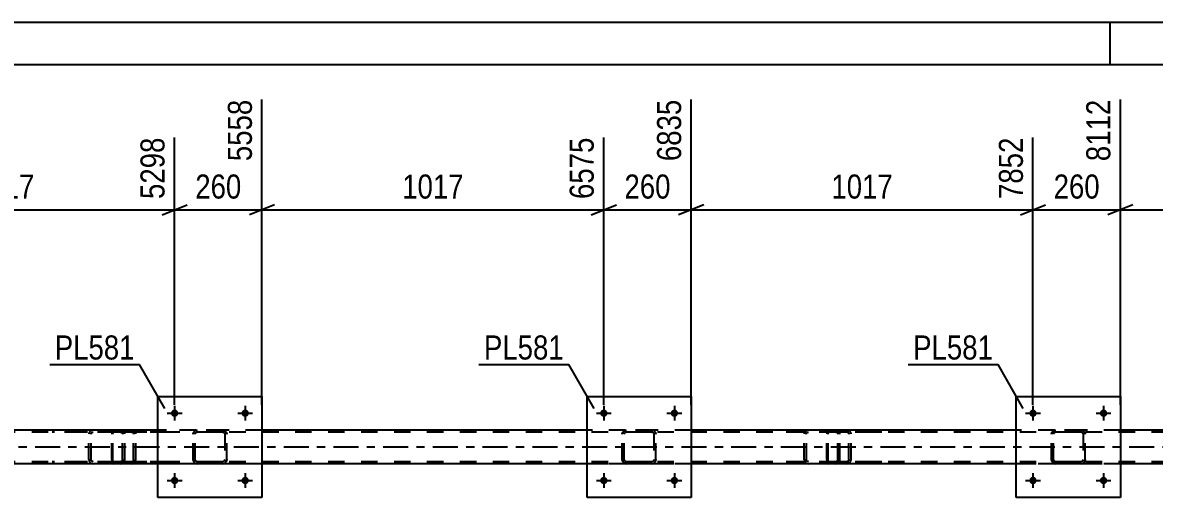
# Model space of a CAD drawing. Header units: millimetres. Extents: x 0 to 841, y 0 to 594.
# Drawn here: x 291.6 to 426.2, y 537.6 to 594 of the extents above; entities that cross this region are included whole.
import ezdxf

# ---------------------------------------------------------------- set-up
doc = ezdxf.new("R2010")
doc.units = ezdxf.units.MM
doc.linetypes.add('DXK_LINE_DOT2', pattern=[3.9198, 1.9599, -1.9599])
doc.linetypes.add('DXK_LINE_DOT3', pattern=[5.9187, 2.979, -0.9799, 0.9799, -0.9799])
doc.styles.add('Arial Narrow', font='ARIALN.TTF', dxfattribs={"height": 0.2})

# ---------------------------------------------------------------- blocks, each defined once
blk = doc.blocks.new('Unknown-275727060-1137')
at = {"color": 5, "linetype": 'Continuous'}
for p, q in [((841, 594), (0, 594)), ((421, 589), (421, 594)), ((836, 589), (5, 589))]:
    blk.add_line(p, q, dxfattribs=at)
blk = doc.blocks.new('Bolt-275727060-8236 - 3346')
at = {"linetype": 'Continuous'}
for points in [[(361.16, 539.58, -1), (360.28, 539.58, -1)], [(369.56, 539.58, -1), (368.68, 539.58, -1)]]:
    blk.add_hatch(color=1, dxfattribs=at).paths.add_polyline_path(points)
at = {"color": 1, "linetype": 'Continuous'}
for p, q in [((360.72, 540.46), (360.72, 538.7)), ((369.12, 540.46), (369.12, 538.7)), ((359.84, 539.58), (361.6, 539.58)), ((368.24, 539.58), (370, 539.58))]:
    blk.add_line(p, q, dxfattribs=at)
blk = doc.blocks.new('Part-275727060-8210 - 3346')
at = {"color": 2, "linetype": 'Continuous'}
for p, q in [((358.72, 537.58), (358.72, 549.58)), ((358.72, 549.58), (371.12, 549.58)), ((371.12, 549.58), (371.12, 537.58)), ((371.12, 537.58), (358.72, 537.58))]:
    blk.add_line(p, q, dxfattribs=at)
blk = doc.blocks.new('Part-275727060-3475 - 3346')
at = {"color": 7, "linetype": 'DXK_LINE_DOT2'}
for p, q in [((388.32, 545.58), (380.22, 545.58)), ((385.09, 545.58), (384.89, 545.54)), ((388.52, 545.54), (388.32, 545.58)), ((388.32, 545.34), (380.22, 545.34)), ((384.61, 545.27), (384.57, 545.1)), ((384.57, 542.06), (384.57, 545.1)), ((384.61, 545.29), (384.61, 545.27)), ((384.83, 545.1), (384.85, 545.19)), ((384.83, 542.06), (384.83, 545.1)), ((384.85, 545.19), (384.9, 545.27)), ((384.9, 545.27), (384.99, 545.32)), ((384.99, 545.32), (385.09, 545.34)), ((388.32, 545.34), (388.42, 545.32)), ((388.42, 545.32), (388.5, 545.27)), ((388.5, 545.27), (388.56, 545.19)), ((388.56, 545.19), (388.58, 545.1)), ((388.58, 542.06), (388.58, 545.1)), ((388.8, 545.27), (388.79, 545.29)), ((388.83, 545.1), (388.8, 545.27)), ((388.83, 542.06), (388.83, 545.1)), ((388.32, 541.82), (380.22, 541.82)), ((388.32, 541.58), (380.22, 541.58)), ((384.57, 542.06), (384.59, 541.97)), ((384.59, 541.97), (384.61, 541.88)), ((384.85, 541.97), (384.83, 542.06)), ((384.9, 541.89), (384.85, 541.97)), ((384.89, 541.62), (385.09, 541.58)), ((384.99, 541.84), (384.9, 541.89)), ((385.09, 541.82), (384.99, 541.84)), ((388.42, 541.84), (388.32, 541.82)), ((388.32, 541.58), (388.52, 541.62)), ((388.5, 541.89), (388.42, 541.84)), ((388.56, 541.97), (388.5, 541.89)), ((388.58, 542.06), (388.56, 541.97)), ((388.79, 541.88), (388.81, 541.97)), ((388.81, 541.97), (388.83, 542.06))]:
    blk.add_line(p, q, dxfattribs=at)
for centre, start, end in [((385.07, 545.08), 110.7583, 155.68), ((388.34, 545.08), 24.32, 69.2417), ((385.07, 542.08), 204.32, 249.2417), ((388.34, 542.08), 290.7583, 335.68)]:
    blk.add_arc(centre, 0.496, start, end, dxfattribs=at)
blk = doc.blocks.new('Part-275727060-8209 - 3346')
at = {"color": 7, "linetype": 'DXK_LINE_DOT2'}
for p, q in [((363.22, 545.54), (363.4, 545.58)), ((363.4, 545.58), (363.22, 545.54)), ((366.44, 545.58), (363.4, 545.58)), ((366.44, 545.58), (366.63, 545.54)), ((366.63, 545.54), (366.44, 545.58)), ((362.92, 545.1), (362.96, 545.29)), ((362.96, 545.29), (362.92, 545.1)), ((362.92, 542.06), (362.92, 545.1)), ((363.16, 545.1), (363.18, 545.19)), ((363.16, 542.06), (363.16, 545.1)), ((363.18, 545.19), (363.23, 545.27)), ((363.23, 545.27), (363.31, 545.32)), ((363.31, 545.32), (363.4, 545.34)), ((366.44, 545.34), (363.4, 545.34)), ((366.44, 545.34), (366.54, 545.32)), ((366.54, 545.32), (366.61, 545.27)), ((366.61, 545.27), (366.67, 545.19)), ((366.67, 545.19), (366.68, 545.1)), ((366.68, 545.1), (366.68, 542.06)), ((366.89, 545.29), (366.92, 545.1)), ((366.92, 545.1), (366.89, 545.29)), ((366.92, 542.06), (366.92, 545.1)), ((362.96, 541.88), (362.92, 542.06)), ((362.92, 542.06), (362.96, 541.88)), ((363.18, 541.97), (363.16, 542.06)), ((363.23, 541.89), (363.18, 541.97)), ((363.4, 541.58), (363.22, 541.62)), ((363.22, 541.62), (363.4, 541.58)), ((363.31, 541.84), (363.23, 541.89)), ((363.4, 541.82), (363.31, 541.84)), ((366.44, 541.82), (363.4, 541.82)), ((366.44, 541.58), (363.4, 541.58)), ((366.54, 541.84), (366.44, 541.82)), ((366.63, 541.62), (366.44, 541.58)), ((366.44, 541.58), (366.63, 541.62)), ((366.61, 541.89), (366.54, 541.84)), ((366.67, 541.97), (366.61, 541.89)), ((366.68, 542.06), (366.67, 541.97)), ((366.92, 542.06), (366.89, 541.88)), ((366.89, 541.88), (366.92, 542.06))]:
    blk.add_line(p, q, dxfattribs=at)
at = {"color": 7, "linetype": 'DXK_LINE_DOT3'}
blk.add_line((364.92, 543.58), (364.92, 543.58), dxfattribs=at)
at = {"color": 7, "linetype": 'DXK_LINE_DOT2'}
for centre, start, end in [((363.4, 545.1), 112.5, 157.5), ((363.4, 545.1), 112.5, 157.5), ((366.44, 545.1), 22.5, 67.5), ((366.44, 545.1), 22.5, 67.5), ((363.4, 542.06), 202.5, 247.5), ((363.4, 542.06), 202.5, 247.5), ((366.44, 542.06), 292.5, 337.5), ((366.44, 542.06), 292.5, 337.5)]:
    blk.add_arc(centre, 0.48, start, end, dxfattribs=at)
blk = doc.blocks.new('Part-275727060-3438 - 3346')
at = {"color": 7, "linetype": 'DXK_LINE_DOT2'}
for p, q in [((387.45, 545.54), (387.36, 545.44)), ((387.56, 545.58), (387.45, 545.54)), ((393.81, 545.58), (387.56, 545.58)), ((388.83, 545.34), (388.83, 545.58)), ((389.84, 545.54), (389.65, 545.58)), ((387.3, 545.29), (387.28, 545.1)), ((387.28, 542.06), (387.28, 545.1)), ((387.36, 545.44), (387.3, 545.29)), ((387.42, 545.1), (387.43, 545.19)), ((387.42, 542.06), (387.42, 545.1)), ((387.43, 545.19), (387.46, 545.27)), ((387.46, 545.27), (387.5, 545.32)), ((387.5, 545.32), (387.56, 545.34)), ((393.81, 545.34), (387.56, 545.34)), ((389.65, 545.34), (389.74, 545.32)), ((389.74, 545.32), (389.82, 545.27)), ((389.82, 545.27), (389.88, 545.19)), ((389.88, 545.19), (389.9, 545.1)), ((389.9, 542.06), (389.9, 545.1)), ((390.11, 545.27), (390.11, 545.29)), ((390.15, 545.1), (390.11, 545.27)), ((390.15, 542.06), (390.15, 545.1)), ((387.28, 542.06), (387.3, 541.88)), ((387.3, 541.88), (387.36, 541.72)), ((387.36, 541.72), (387.45, 541.62)), ((387.43, 541.97), (387.42, 542.06)), ((387.46, 541.89), (387.43, 541.97)), ((387.45, 541.62), (387.56, 541.58)), ((387.5, 541.84), (387.46, 541.89)), ((387.56, 541.82), (387.5, 541.84)), ((393.81, 541.82), (387.56, 541.82)), ((393.81, 541.58), (387.56, 541.58)), ((388.83, 541.58), (388.83, 541.82)), ((389.74, 541.84), (389.65, 541.82)), ((389.65, 541.58), (389.84, 541.62)), ((389.82, 541.89), (389.74, 541.84)), ((389.88, 541.97), (389.82, 541.89)), ((389.9, 542.06), (389.88, 541.97)), ((390.11, 541.88), (390.13, 541.97)), ((390.13, 541.97), (390.15, 542.06))]:
    blk.add_line(p, q, dxfattribs=at)
for centre, start, end in [((389.66, 545.09), 23.8494, 68.8059), ((389.66, 542.08), 291.1941, 336.1506)]:
    blk.add_arc(centre, 0.492, start, end, dxfattribs=at)
blk = doc.blocks.new('Part-275727060-3439 - 3346')
at = {"color": 7, "linetype": 'DXK_LINE_DOT2'}
for p, q in [((302.32, 545.54), (302.23, 545.44)), ((302.42, 545.58), (302.32, 545.54)), ((308.68, 545.58), (302.42, 545.58)), ((303.7, 545.34), (303.7, 545.58)), ((304.7, 545.54), (304.51, 545.58)), ((302.17, 545.29), (302.15, 545.1)), ((302.15, 542.06), (302.15, 545.1)), ((302.23, 545.44), (302.17, 545.29)), ((302.29, 545.1), (302.3, 545.19)), ((302.29, 542.06), (302.29, 545.1)), ((302.3, 545.19), (302.33, 545.27)), ((302.33, 545.27), (302.37, 545.32)), ((302.37, 545.32), (302.42, 545.34)), ((308.68, 545.34), (302.42, 545.34)), ((304.51, 545.34), (304.61, 545.32)), ((304.61, 545.32), (304.69, 545.27)), ((304.69, 545.27), (304.74, 545.19)), ((304.74, 545.19), (304.76, 545.1)), ((304.76, 542.06), (304.76, 545.1)), ((304.98, 545.27), (304.98, 545.29)), ((305.02, 545.1), (304.98, 545.27)), ((305.02, 542.06), (305.02, 545.1)), ((302.15, 542.06), (302.17, 541.88)), ((302.17, 541.88), (302.23, 541.72)), ((302.23, 541.72), (302.32, 541.62)), ((302.3, 541.97), (302.29, 542.06)), ((302.33, 541.89), (302.3, 541.97)), ((302.32, 541.62), (302.42, 541.58)), ((302.37, 541.84), (302.33, 541.89)), ((302.42, 541.82), (302.37, 541.84)), ((308.68, 541.82), (302.42, 541.82)), ((308.68, 541.58), (302.42, 541.58)), ((303.7, 541.58), (303.7, 541.82)), ((304.61, 541.84), (304.51, 541.82)), ((304.51, 541.58), (304.7, 541.62)), ((304.69, 541.89), (304.61, 541.84)), ((304.74, 541.97), (304.69, 541.89)), ((304.76, 542.06), (304.74, 541.97)), ((304.98, 541.88), (305, 541.97)), ((305, 541.97), (305.02, 542.06))]:
    blk.add_line(p, q, dxfattribs=at)
for centre, start, end in [((304.53, 545.09), 23.8494, 68.8059), ((304.53, 542.08), 291.1941, 336.1506)]:
    blk.add_arc(centre, 0.492, start, end, dxfattribs=at)
blk = doc.blocks.new('Part-275727060-8211 - 3346')
at = {"color": 7, "linetype": 'DXK_LINE_DOT2'}
for p, q in [((414.3, 545.54), (414.48, 545.58)), ((414.48, 545.58), (414.3, 545.54)), ((417.52, 545.58), (414.48, 545.58)), ((417.52, 545.58), (417.71, 545.54)), ((417.71, 545.54), (417.52, 545.58)), ((414, 545.1), (414.04, 545.29)), ((414.04, 545.29), (414, 545.1)), ((414, 542.06), (414, 545.1)), ((414.24, 545.1), (414.26, 545.19)), ((414.24, 542.06), (414.24, 545.1)), ((414.26, 545.19), (414.31, 545.27)), ((414.31, 545.27), (414.39, 545.32)), ((414.39, 545.32), (414.48, 545.34)), ((417.52, 545.34), (414.48, 545.34)), ((417.52, 545.34), (417.62, 545.32)), ((417.62, 545.32), (417.69, 545.27)), ((417.69, 545.27), (417.75, 545.19)), ((417.75, 545.19), (417.76, 545.1)), ((417.76, 545.1), (417.76, 542.06)), ((417.97, 545.29), (418, 545.1)), ((418, 545.1), (417.97, 545.29)), ((418, 542.06), (418, 545.1)), ((414.04, 541.88), (414, 542.06)), ((414, 542.06), (414.04, 541.88)), ((414.26, 541.97), (414.24, 542.06)), ((414.31, 541.89), (414.26, 541.97)), ((414.48, 541.58), (414.3, 541.62)), ((414.3, 541.62), (414.48, 541.58)), ((414.39, 541.84), (414.31, 541.89)), ((414.48, 541.82), (414.39, 541.84)), ((417.52, 541.82), (414.48, 541.82)), ((417.52, 541.58), (414.48, 541.58)), ((417.62, 541.84), (417.52, 541.82)), ((417.71, 541.62), (417.52, 541.58)), ((417.52, 541.58), (417.71, 541.62)), ((417.69, 541.89), (417.62, 541.84)), ((417.75, 541.97), (417.69, 541.89)), ((417.76, 542.06), (417.75, 541.97)), ((418, 542.06), (417.97, 541.88)), ((417.97, 541.88), (418, 542.06))]:
    blk.add_line(p, q, dxfattribs=at)
at = {"color": 7, "linetype": 'DXK_LINE_DOT3'}
blk.add_line((416, 543.58), (416, 543.58), dxfattribs=at)
at = {"color": 7, "linetype": 'DXK_LINE_DOT2'}
for centre, start, end in [((414.48, 545.1), 112.5, 157.5), ((414.48, 545.1), 112.5, 157.5), ((417.52, 545.1), 22.5, 67.5), ((417.52, 545.1), 22.5, 67.5), ((414.48, 542.06), 202.5, 247.5), ((414.48, 542.06), 202.5, 247.5), ((417.52, 542.06), 292.5, 337.5), ((417.52, 542.06), 292.5, 337.5)]:
    blk.add_arc(centre, 0.48, start, end, dxfattribs=at)
blk = doc.blocks.new('Part-275727060-3440 - 3346')
at = {"color": 7, "linetype": 'DXK_LINE_DOT2'}
for p, q in [((303.19, 545.58), (295.08, 545.58)), ((299.95, 545.58), (299.76, 545.54)), ((303.38, 545.54), (303.19, 545.58)), ((303.19, 545.34), (295.08, 545.34)), ((299.48, 545.27), (299.44, 545.1)), ((299.44, 542.06), (299.44, 545.1)), ((299.48, 545.29), (299.48, 545.27)), ((299.7, 545.1), (299.72, 545.19)), ((299.7, 542.06), (299.7, 545.1)), ((299.72, 545.19), (299.77, 545.27)), ((299.77, 545.27), (299.85, 545.32)), ((299.85, 545.32), (299.95, 545.34)), ((303.19, 545.34), (303.28, 545.32)), ((303.28, 545.32), (303.37, 545.27)), ((303.37, 545.27), (303.42, 545.19)), ((303.42, 545.19), (303.44, 545.1)), ((303.44, 542.06), (303.44, 545.1)), ((303.66, 545.27), (303.66, 545.29)), ((303.7, 545.1), (303.66, 545.27)), ((303.7, 542.06), (303.7, 545.1)), ((303.19, 541.82), (295.08, 541.82)), ((303.19, 541.58), (295.08, 541.58)), ((299.44, 542.06), (299.46, 541.97)), ((299.46, 541.97), (299.48, 541.88)), ((299.72, 541.97), (299.7, 542.06)), ((299.77, 541.89), (299.72, 541.97)), ((299.76, 541.62), (299.95, 541.58)), ((299.85, 541.84), (299.77, 541.89)), ((299.95, 541.82), (299.85, 541.84)), ((303.28, 541.84), (303.19, 541.82)), ((303.19, 541.58), (303.38, 541.62)), ((303.37, 541.89), (303.28, 541.84)), ((303.42, 541.97), (303.37, 541.89)), ((303.44, 542.06), (303.42, 541.97)), ((303.66, 541.88), (303.68, 541.97)), ((303.68, 541.97), (303.7, 542.06))]:
    blk.add_line(p, q, dxfattribs=at)
for centre, start, end in [((299.93, 545.08), 110.7583, 155.68), ((303.21, 545.08), 24.32, 69.2417), ((299.93, 542.08), 204.32, 249.2417), ((303.21, 542.08), 290.7583, 335.68)]:
    blk.add_arc(centre, 0.496, start, end, dxfattribs=at)
blk = doc.blocks.new('Part-275727060-3472 - 3346')
at = {"color": 2, "linetype": 'Continuous'}
for p, q in [((307.64, 545.58), (268.96, 545.58)), ((358.72, 545.58), (320.04, 545.58)), ((409.8, 545.58), (371.12, 545.58)), ((460.88, 545.58), (422.2, 545.58)), ((307.64, 541.58), (268.96, 541.58)), ((358.72, 541.58), (320.04, 541.58)), ((409.8, 541.58), (371.12, 541.58)), ((460.88, 541.58), (422.2, 541.58))]:
    blk.add_line(p, q, dxfattribs=at)
at = {"color": 7, "linetype": 'DXK_LINE_DOT2'}
for p, q in [((320.04, 545.58), (307.64, 545.58)), ((371.12, 545.58), (358.72, 545.58)), ((422.2, 545.58), (409.8, 545.58)), ((745.37, 545.34), (97.71, 545.34)), ((745.37, 541.82), (97.71, 541.82)), ((745.37, 541.58), (124.54, 541.58)), ((320.04, 541.58), (307.64, 541.58)), ((371.12, 541.58), (358.72, 541.58)), ((422.2, 541.58), (409.8, 541.58))]:
    blk.add_line(p, q, dxfattribs=at)
at = {"color": 7, "linetype": 'DXK_LINE_DOT3'}
blk.add_line((97.71, 543.58), (745.37, 543.58), dxfattribs=at)
blk = doc.blocks.new('Part-275727060-8207 - 3346')
at = {"color": 7, "linetype": 'DXK_LINE_DOT2'}
for p, q in [((312.14, 545.54), (312.32, 545.58)), ((312.32, 545.58), (312.14, 545.54)), ((315.36, 545.58), (312.32, 545.58)), ((315.36, 545.58), (315.55, 545.54)), ((315.55, 545.54), (315.36, 545.58)), ((311.84, 545.1), (311.88, 545.29)), ((311.88, 545.29), (311.84, 545.1)), ((311.84, 542.06), (311.84, 545.1)), ((312.08, 545.1), (312.1, 545.19)), ((312.08, 542.06), (312.08, 545.1)), ((312.1, 545.19), (312.15, 545.27)), ((312.15, 545.27), (312.23, 545.32)), ((312.23, 545.32), (312.32, 545.34)), ((315.36, 545.34), (312.32, 545.34)), ((315.36, 545.34), (315.46, 545.32)), ((315.46, 545.32), (315.53, 545.27)), ((315.53, 545.27), (315.59, 545.19)), ((315.59, 545.19), (315.6, 545.1)), ((315.6, 545.1), (315.6, 542.06)), ((315.81, 545.29), (315.84, 545.1)), ((315.84, 545.1), (315.81, 545.29)), ((315.84, 542.06), (315.84, 545.1)), ((311.88, 541.88), (311.84, 542.06)), ((311.84, 542.06), (311.88, 541.88)), ((312.1, 541.97), (312.08, 542.06)), ((312.15, 541.89), (312.1, 541.97)), ((312.32, 541.58), (312.14, 541.62)), ((312.14, 541.62), (312.32, 541.58)), ((312.23, 541.84), (312.15, 541.89)), ((312.32, 541.82), (312.23, 541.84)), ((315.36, 541.82), (312.32, 541.82)), ((315.36, 541.58), (312.32, 541.58)), ((315.46, 541.84), (315.36, 541.82)), ((315.55, 541.62), (315.36, 541.58)), ((315.36, 541.58), (315.55, 541.62)), ((315.53, 541.89), (315.46, 541.84)), ((315.59, 541.97), (315.53, 541.89)), ((315.6, 542.06), (315.59, 541.97)), ((315.84, 542.06), (315.81, 541.88)), ((315.81, 541.88), (315.84, 542.06))]:
    blk.add_line(p, q, dxfattribs=at)
at = {"color": 7, "linetype": 'DXK_LINE_DOT3'}
blk.add_line((313.84, 543.58), (313.84, 543.58), dxfattribs=at)
at = {"color": 7, "linetype": 'DXK_LINE_DOT2'}
for centre, start, end in [((312.32, 545.1), 112.5, 157.5), ((312.32, 545.1), 112.5, 157.5), ((315.36, 545.1), 22.5, 67.5), ((315.36, 545.1), 22.5, 67.5), ((312.32, 542.06), 202.5, 247.5), ((312.32, 542.06), 202.5, 247.5), ((315.36, 542.06), 292.5, 337.5), ((315.36, 542.06), 292.5, 337.5)]:
    blk.add_arc(centre, 0.48, start, end, dxfattribs=at)
blk = doc.blocks.new('Part-275727060-8208 - 3346')
at = {"color": 2, "linetype": 'Continuous'}
for p, q in [((307.64, 537.58), (307.64, 549.58)), ((307.64, 549.58), (320.04, 549.58)), ((320.04, 549.58), (320.04, 537.58)), ((320.04, 537.58), (307.64, 537.58))]:
    blk.add_line(p, q, dxfattribs=at)
blk = doc.blocks.new('Part-275727060-8212 - 3346')
at = {"color": 2, "linetype": 'Continuous'}
for p, q in [((409.8, 537.58), (409.8, 549.58)), ((409.8, 549.58), (422.2, 549.58)), ((422.2, 549.58), (422.2, 537.58)), ((422.2, 537.58), (409.8, 537.58))]:
    blk.add_line(p, q, dxfattribs=at)
blk = doc.blocks.new('Bolt-275727060-8234 - 3346')
at = {"linetype": 'Continuous'}
for points in [[(310.08, 539.58, -1), (309.2, 539.58, -1)], [(318.48, 539.58, -1), (317.6, 539.58, -1)]]:
    blk.add_hatch(color=1, dxfattribs=at).paths.add_polyline_path(points)
at = {"color": 1, "linetype": 'Continuous'}
for p, q in [((309.64, 540.46), (309.64, 538.7)), ((318.04, 540.46), (318.04, 538.7)), ((308.76, 539.58), (310.52, 539.58)), ((317.16, 539.58), (318.92, 539.58))]:
    blk.add_line(p, q, dxfattribs=at)
blk = doc.blocks.new('Bolt-275727060-8235 - 3346')
at = {"linetype": 'Continuous'}
for points in [[(310.08, 547.58, -1), (309.2, 547.58, -1)], [(318.48, 547.58, -1), (317.6, 547.58, -1)]]:
    blk.add_hatch(color=1, dxfattribs=at).paths.add_polyline_path(points)
at = {"color": 1, "linetype": 'Continuous'}
for p, q in [((309.64, 548.46), (309.64, 546.7)), ((318.04, 548.46), (318.04, 546.7)), ((308.76, 547.58), (310.52, 547.58)), ((317.16, 547.58), (318.92, 547.58))]:
    blk.add_line(p, q, dxfattribs=at)
blk = doc.blocks.new('Bolt-275727060-8237 - 3346')
at = {"linetype": 'Continuous'}
for points in [[(361.16, 547.58, -1), (360.28, 547.58, -1)], [(369.56, 547.58, -1), (368.68, 547.58, -1)]]:
    blk.add_hatch(color=1, dxfattribs=at).paths.add_polyline_path(points)
at = {"color": 1, "linetype": 'Continuous'}
for p, q in [((360.72, 548.46), (360.72, 546.7)), ((369.12, 548.46), (369.12, 546.7)), ((359.84, 547.58), (361.6, 547.58)), ((368.24, 547.58), (370, 547.58))]:
    blk.add_line(p, q, dxfattribs=at)
blk = doc.blocks.new('Bolt-275727060-8238 - 3346')
at = {"linetype": 'Continuous'}
for points in [[(412.24, 539.58, -1), (411.36, 539.58, -1)], [(420.64, 539.58, -1), (419.76, 539.58, -1)]]:
    blk.add_hatch(color=1, dxfattribs=at).paths.add_polyline_path(points)
at = {"color": 1, "linetype": 'Continuous'}
for p, q in [((411.8, 540.46), (411.8, 538.7)), ((420.2, 540.46), (420.2, 538.7)), ((410.92, 539.58), (412.68, 539.58)), ((419.32, 539.58), (421.08, 539.58))]:
    blk.add_line(p, q, dxfattribs=at)
blk = doc.blocks.new('Bolt-275727060-8239 - 3346')
at = {"linetype": 'Continuous'}
for points in [[(412.24, 547.58, -1), (411.36, 547.58, -1)], [(420.64, 547.58, -1), (419.76, 547.58, -1)]]:
    blk.add_hatch(color=1, dxfattribs=at).paths.add_polyline_path(points)
at = {"color": 1, "linetype": 'Continuous'}
for p, q in [((411.8, 548.46), (411.8, 546.7)), ((420.2, 548.46), (420.2, 546.7)), ((410.92, 547.58), (412.68, 547.58)), ((419.32, 547.58), (421.08, 547.58))]:
    blk.add_line(p, q, dxfattribs=at)
blk = doc.blocks.new('StraightDimension-275727060-14416 - 3346')
at = {"color": 7, "linetype": 'Continuous'}
for p, q in [((422.2, 548.58), (422.2, 584.85)), ((462.88, 548.58), (462.88, 580.35)), ((423.7, 572.34), (420.7, 571.14)), ((422.2, 571.74), (462.88, 571.74)), ((461.38, 571.14), (464.38, 572.34))]:
    blk.add_line(p, q, dxfattribs=at)
at = {"color": 0}
blk.add_wipeout([(446.8, 572.49), (446.8, 576.69), (438.29, 576.69), (438.29, 572.49)], dxfattribs=at)
at = {"color": 3, "style": 'Arial Narrow'}
blk.add_text('1017', height=2.863, dxfattribs=at).set_placement((438.89, 573.09))
at = {"color": 0, "linetype": 'Continuous'}
blk.add_wipeout([(462.28, 580.95), (458.08, 580.95), (458.08, 572.44), (462.28, 572.44)], dxfattribs=at)
at = {"color": 3, "linetype": 'Continuous', "style": 'Arial Narrow'}
blk.add_text('9129', height=2.863, rotation=90.0002, dxfattribs=at).set_placement((461.68, 573.04))
blk = doc.blocks.new('StraightDimension-275727060-14422 - 3346')
at = {"color": 7, "linetype": 'Continuous'}
for p, q in [((268.96, 548.58), (268.96, 584.85)), ((309.64, 548.58), (309.64, 580.35)), ((270.46, 572.34), (267.46, 571.14)), ((268.96, 571.74), (309.64, 571.74)), ((308.14, 571.14), (311.14, 572.34))]:
    blk.add_line(p, q, dxfattribs=at)
at = {"color": 0}
blk.add_wipeout([(293.56, 572.49), (293.56, 576.69), (285.05, 576.69), (285.05, 572.49)], dxfattribs=at)
at = {"color": 3, "style": 'Arial Narrow'}
blk.add_text('1017', height=2.863, dxfattribs=at).set_placement((285.65, 573.09))
at = {"color": 0, "linetype": 'Continuous'}
blk.add_wipeout([(309.04, 580.95), (304.84, 580.95), (304.84, 572.44), (309.04, 572.44)], dxfattribs=at)
at = {"color": 3, "linetype": 'Continuous', "style": 'Arial Narrow'}
blk.add_text('5298', height=2.863, rotation=90.0002, dxfattribs=at).set_placement((308.44, 573.04))
blk = doc.blocks.new('StraightDimension-275727060-14417 - 3346')
at = {"color": 7, "linetype": 'Continuous'}
for p, q in [((422.2, 548.58), (422.2, 584.85)), ((411.8, 548.58), (411.8, 580.35)), ((410.3, 571.14), (413.3, 572.34)), ((411.8, 571.74), (422.2, 571.74)), ((423.7, 572.34), (420.7, 571.14))]:
    blk.add_line(p, q, dxfattribs=at)
at = {"color": 0}
blk.add_wipeout([(420.35, 572.49), (420.35, 576.69), (413.66, 576.69), (413.66, 572.49)], dxfattribs=at)
at = {"color": 3, "style": 'Arial Narrow'}
blk.add_text('260', height=2.863, dxfattribs=at).set_placement((414.26, 573.09))
at = {"color": 0, "linetype": 'Continuous'}
blk.add_wipeout([(421.6, 585.45), (417.4, 585.45), (417.4, 576.94), (421.6, 576.94)], dxfattribs=at)
at = {"color": 3, "linetype": 'Continuous', "style": 'Arial Narrow'}
blk.add_text('8112', height=2.863, rotation=90.0002, dxfattribs=at).set_placement((421, 577.54))
blk = doc.blocks.new('StraightDimension-275727060-14418 - 3346')
at = {"color": 7, "linetype": 'Continuous'}
for p, q in [((371.12, 548.58), (371.12, 584.85)), ((411.8, 548.58), (411.8, 580.35)), ((372.62, 572.34), (369.62, 571.14)), ((371.12, 571.74), (411.8, 571.74)), ((410.3, 571.14), (413.3, 572.34))]:
    blk.add_line(p, q, dxfattribs=at)
at = {"color": 0}
blk.add_wipeout([(395.72, 572.49), (395.72, 576.69), (387.21, 576.69), (387.21, 572.49)], dxfattribs=at)
at = {"color": 3, "style": 'Arial Narrow'}
blk.add_text('1017', height=2.863, dxfattribs=at).set_placement((387.81, 573.09))
at = {"color": 0, "linetype": 'Continuous'}
blk.add_wipeout([(411.2, 580.95), (407, 580.95), (407, 572.44), (411.2, 572.44)], dxfattribs=at)
at = {"color": 3, "linetype": 'Continuous', "style": 'Arial Narrow'}
blk.add_text('7852', height=2.863, rotation=90.0002, dxfattribs=at).set_placement((410.6, 573.04))
blk = doc.blocks.new('StraightDimension-275727060-14419 - 3346')
at = {"color": 7, "linetype": 'Continuous'}
for p, q in [((371.12, 548.58), (371.12, 584.85)), ((360.72, 548.58), (360.72, 580.35)), ((359.22, 571.14), (362.22, 572.34)), ((360.72, 571.74), (371.12, 571.74)), ((372.62, 572.34), (369.62, 571.14))]:
    blk.add_line(p, q, dxfattribs=at)
at = {"color": 0}
blk.add_wipeout([(369.27, 572.49), (369.27, 576.69), (362.58, 576.69), (362.58, 572.49)], dxfattribs=at)
at = {"color": 3, "style": 'Arial Narrow'}
blk.add_text('260', height=2.863, dxfattribs=at).set_placement((363.18, 573.09))
at = {"color": 0, "linetype": 'Continuous'}
blk.add_wipeout([(370.52, 585.45), (366.32, 585.45), (366.32, 576.94), (370.52, 576.94)], dxfattribs=at)
at = {"color": 3, "linetype": 'Continuous', "style": 'Arial Narrow'}
blk.add_text('6835', height=2.863, rotation=90.0002, dxfattribs=at).set_placement((369.92, 577.54))
blk = doc.blocks.new('StraightDimension-275727060-14420 - 3346')
at = {"color": 7, "linetype": 'Continuous'}
for p, q in [((320.04, 548.58), (320.04, 584.85)), ((360.72, 548.58), (360.72, 580.35)), ((321.54, 572.34), (318.54, 571.14)), ((320.04, 571.74), (360.72, 571.74)), ((359.22, 571.14), (362.22, 572.34))]:
    blk.add_line(p, q, dxfattribs=at)
at = {"color": 0}
blk.add_wipeout([(344.64, 572.49), (344.64, 576.69), (336.13, 576.69), (336.13, 572.49)], dxfattribs=at)
at = {"color": 3, "style": 'Arial Narrow'}
blk.add_text('1017', height=2.863, dxfattribs=at).set_placement((336.73, 573.09))
at = {"color": 0, "linetype": 'Continuous'}
blk.add_wipeout([(360.12, 580.95), (355.92, 580.95), (355.92, 572.44), (360.12, 572.44)], dxfattribs=at)
at = {"color": 3, "linetype": 'Continuous', "style": 'Arial Narrow'}
blk.add_text('6575', height=2.863, rotation=90.0002, dxfattribs=at).set_placement((359.52, 573.04))
blk = doc.blocks.new('StraightDimension-275727060-14421 - 3346')
at = {"color": 7, "linetype": 'Continuous'}
for p, q in [((320.04, 548.58), (320.04, 584.85)), ((309.64, 548.58), (309.64, 580.35)), ((308.14, 571.14), (311.14, 572.34)), ((309.64, 571.74), (320.04, 571.74)), ((321.54, 572.34), (318.54, 571.14))]:
    blk.add_line(p, q, dxfattribs=at)
at = {"color": 0}
blk.add_wipeout([(318.19, 572.49), (318.19, 576.69), (311.5, 576.69), (311.5, 572.49)], dxfattribs=at)
at = {"color": 3, "style": 'Arial Narrow'}
blk.add_text('260', height=2.863, dxfattribs=at).set_placement((312.1, 573.09))
at = {"color": 0, "linetype": 'Continuous'}
blk.add_wipeout([(319.44, 585.45), (315.24, 585.45), (315.24, 576.94), (319.44, 576.94)], dxfattribs=at)
at = {"color": 3, "linetype": 'Continuous', "style": 'Arial Narrow'}
blk.add_text('5558', height=2.863, rotation=90.0002, dxfattribs=at).set_placement((318.84, 577.54))
blk = doc.blocks.new('Mark-275727060-14870 - 3346')
at = {"color": 0}
blk.add_wipeout([(304.88, 553.96), (304.88, 556.96), (295.38, 556.96), (295.38, 553.96)], dxfattribs=at)
blk.add_wipeout([(304.88, 553.96), (304.88, 556.96), (295.38, 556.96), (295.38, 553.96)], dxfattribs=at)
at = {"color": 30, "linetype": 'Continuous'}
for p in [(294.78, 553.36), (308.48, 548.16)]:
    blk.add_line(p, (305.48, 553.36), dxfattribs=at)
at = {"color": 3, "style": 'Arial Narrow'}
blk.add_text('PL581', height=2.863, dxfattribs=at).set_placement((295.38, 553.96))
blk = doc.blocks.new('Mark-275727060-14873 - 3346')
at = {"color": 0}
blk.add_wipeout([(355.96, 553.96), (355.96, 556.96), (346.46, 556.96), (346.46, 553.96)], dxfattribs=at)
blk.add_wipeout([(355.96, 553.96), (355.96, 556.96), (346.46, 556.96), (346.46, 553.96)], dxfattribs=at)
at = {"color": 30, "linetype": 'Continuous'}
for p in [(345.86, 553.36), (359.56, 548.16)]:
    blk.add_line(p, (356.56, 553.36), dxfattribs=at)
at = {"color": 3, "style": 'Arial Narrow'}
blk.add_text('PL581', height=2.863, dxfattribs=at).set_placement((346.46, 553.96))
blk = doc.blocks.new('Mark-275727060-14876 - 3346')
at = {"color": 0}
blk.add_wipeout([(407.04, 553.96), (407.04, 556.96), (397.54, 556.96), (397.54, 553.96)], dxfattribs=at)
blk.add_wipeout([(407.04, 553.96), (407.04, 556.96), (397.54, 556.96), (397.54, 553.96)], dxfattribs=at)
at = {"color": 30, "linetype": 'Continuous'}
for p in [(396.94, 553.36), (410.64, 548.16)]:
    blk.add_line(p, (407.64, 553.36), dxfattribs=at)
at = {"color": 3, "style": 'Arial Narrow'}
blk.add_text('PL581', height=2.863, dxfattribs=at).set_placement((397.54, 553.96))

msp = doc.modelspace()

# ---------------------------------------------------------------- block references
for name in ['Unknown-275727060-1137', 'Part-275727060-8208 - 3346', 'Part-275727060-8210 - 3346', 'Part-275727060-8212 - 3346', 'Bolt-275727060-8235 - 3346', 'Bolt-275727060-8237 - 3346', 'Bolt-275727060-8239 - 3346', 'Part-275727060-3472 - 3346', 'Part-275727060-3440 - 3346', 'Part-275727060-3439 - 3346', 'Part-275727060-8207 - 3346', 'Part-275727060-8209 - 3346', 'Part-275727060-3475 - 3346', 'Part-275727060-3438 - 3346', 'Part-275727060-8211 - 3346', 'Bolt-275727060-8234 - 3346', 'Bolt-275727060-8236 - 3346', 'Bolt-275727060-8238 - 3346']:
    msp.add_blockref(name, (0, 0))

# ---------------------------------------------------------------- next in the draw order: block references
for name in ['StraightDimension-275727060-14422 - 3346', 'StraightDimension-275727060-14416 - 3346']:
    msp.add_blockref(name, (0, 0))

# ---------------------------------------------------------------- next in the draw order: block references
msp.add_blockref('StraightDimension-275727060-14417 - 3346', (0, 0))

# ---------------------------------------------------------------- next in the draw order: block references
msp.add_blockref('StraightDimension-275727060-14418 - 3346', (0, 0))

# ---------------------------------------------------------------- next in the draw order: block references
for name in ['StraightDimension-275727060-14419 - 3346', 'Mark-275727060-14876 - 3346']:
    msp.add_blockref(name, (0, 0))

# ---------------------------------------------------------------- next in the draw order: block references
msp.add_blockref('StraightDimension-275727060-14420 - 3346', (0, 0))

# ---------------------------------------------------------------- next in the draw order: block references
for name in ['StraightDimension-275727060-14421 - 3346', 'Mark-275727060-14873 - 3346']:
    msp.add_blockref(name, (0, 0))

# ---------------------------------------------------------------- next in the draw order: block references
msp.add_blockref('Mark-275727060-14870 - 3346', (0, 0))

doc.saveas('drawing.dxf')
